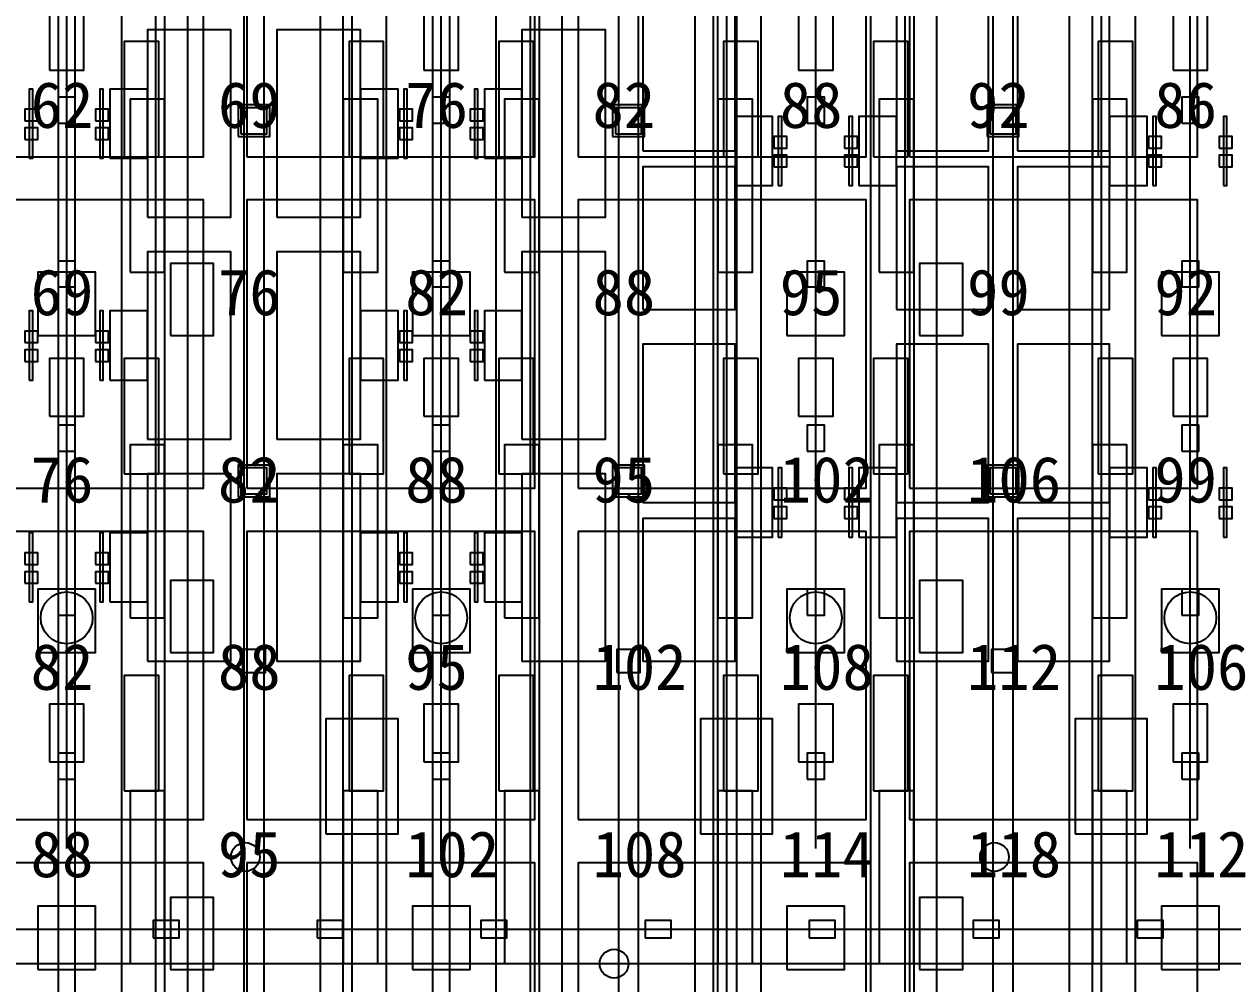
# Model space of a CAD drawing. Header units: metres. Extents: x -1640 to 1560, y -268 to 2338.
# Drawn here: x -243.22 to -201.28, y 1645.3 to 1678.6 of the extents above; entities that cross this region are included whole.
import ezdxf

# ---------------------------------------------------------------- set-up
doc = ezdxf.new("R2010")
doc.units = ezdxf.units.M
for name, color, linetype in [('1F_CHL', 4, 'Continuous'), ('1F_EHS_EXTINGUISHER_HYDRANT_CABINET_CONCEPT', 1, 'Continuous'), ('1F_PUMP', 2, 'Continuous'), ('1F_SCR', 3, 'Continuous'), ('1F_STRUCT_COLUMN', 8, 'Continuous'), ('2F_CSF_LATERAL_RACK_CONCEPT', 9, 'Continuous'), ('2F_RFG', 5, 'Continuous'), ('2F_STRUCT_COLUMN', 8, 'Continuous'), ('2F_VMB', 6, 'Continuous'), ('3F_CLEANROOM_OVERHEAD_PIPE_DUCT_CONCEPT', 9, 'Continuous'), ('3F_CVD', 3, 'Continuous'), ('3F_EHS_EGRESS_DIST_M', 2, 'Continuous'), ('3F_EHS_EXTINGUISHER_HYDRANT_CABINET_CONCEPT', 1, 'Continuous'), ('3F_EHS_GAS_DETECTOR', 6, 'Continuous'), ('3F_FOUP', 5, 'Continuous'), ('3F_OHT', 9, 'Continuous'), ('3F_OHTV', 1, 'Continuous'), ('3F_PHOTO', 1, 'Continuous'), ('3F_STK', 3, 'Continuous'), ('3F_STRUCT_COLUMN', 8, 'Continuous'), ('3F_TBAR', 6, 'Continuous'), ('4F_FFU', 1, 'Continuous'), ('4F_STRUCT_PLENUM_TRUSS_CONCEPT', 9, 'Continuous'), ('5F_CHL', 4, 'Continuous'), ('5F_EHS_EXTINGUISHER_HYDRANT_CABINET_CONCEPT', 1, 'Continuous'), ('5F_PUMP', 2, 'Continuous'), ('5F_SCR', 3, 'Continuous'), ('5F_STRUCT_COLUMN', 8, 'Continuous'), ('6F_CSF_LATERAL_RACK_CONCEPT', 9, 'Continuous'), ('6F_RFG', 5, 'Continuous'), ('6F_STRUCT_COLUMN', 8, 'Continuous'), ('6F_VMB', 6, 'Continuous'), ('7F_CLEANROOM_OVERHEAD_PIPE_DUCT_CONCEPT', 9, 'Continuous'), ('7F_CVD', 3, 'Continuous'), ('7F_EHS_EGRESS_DIST_M', 2, 'Continuous'), ('7F_EHS_EXTINGUISHER_HYDRANT_CABINET_CONCEPT', 1, 'Continuous'), ('7F_EHS_GAS_DETECTOR', 6, 'Continuous'), ('7F_FOUP', 5, 'Continuous'), ('7F_OHT', 9, 'Continuous'), ('7F_OHTV', 1, 'Continuous'), ('7F_PHOTO', 1, 'Continuous'), ('7F_STK', 3, 'Continuous'), ('7F_STRUCT_COLUMN', 8, 'Continuous'), ('7F_TBAR', 6, 'Continuous'), ('8F_FFU', 1, 'Continuous'), ('8F_STRUCT_PLENUM_TRUSS_CONCEPT', 9, 'Continuous'), ('EHS_TREATED_EXHAUST', 30, 'Continuous'), ('UTIL_GAS.BULK_CONCEPT', 2, 'Continuous'), ('UTIL_PCW.R_CONCEPT', 1, 'Continuous'), ('UTIL_PCW.S_CONCEPT', 6, 'Continuous')]:
    doc.layers.add(name, color=color, linetype=linetype)

msp = doc.modelspace()

# ---------------------------------------------------------------- linework, layer by layer
at = {"layer": '1F_CHL'}
for points in [[(-238.15, 1667.8), (-236.65, 1667.8), (-236.65, 1670.3), (-238.15, 1670.3)], [(-212.15, 1667.8), (-210.65, 1667.8), (-210.65, 1670.3), (-212.15, 1670.3)], [(-238.15, 1656.8), (-236.65, 1656.8), (-236.65, 1659.3), (-238.15, 1659.3)], [(-212.15, 1656.8), (-210.65, 1656.8), (-210.65, 1659.3), (-212.15, 1659.3)], [(-238.15, 1645.8), (-236.65, 1645.8), (-236.65, 1648.3), (-238.15, 1648.3)], [(-212.15, 1645.8), (-210.65, 1645.8), (-210.65, 1648.3), (-212.15, 1648.3)]]:
    msp.add_lwpolyline(points, close=True, dxfattribs=at)
at = {"layer": '1F_EHS_EXTINGUISHER_HYDRANT_CABINET_CONCEPT'}
msp.add_circle((-222.75, 1646), 0.5, dxfattribs=at)
at = {"layer": '1F_PUMP'}
for points in [[(-239.75, 1674), (-238.55, 1674), (-238.55, 1678), (-239.75, 1678)], [(-231.95, 1674), (-230.75, 1674), (-230.75, 1678), (-231.95, 1678)], [(-226.75, 1674), (-225.55, 1674), (-225.55, 1678), (-226.75, 1678)], [(-218.95, 1674), (-217.75, 1674), (-217.75, 1678), (-218.95, 1678)], [(-213.75, 1674), (-212.55, 1674), (-212.55, 1678), (-213.75, 1678)], [(-205.95, 1674), (-204.75, 1674), (-204.75, 1678), (-205.95, 1678)], [(-239.75, 1663), (-238.55, 1663), (-238.55, 1667), (-239.75, 1667)], [(-231.95, 1663), (-230.75, 1663), (-230.75, 1667), (-231.95, 1667)], [(-226.75, 1663), (-225.55, 1663), (-225.55, 1667), (-226.75, 1667)], [(-218.95, 1663), (-217.75, 1663), (-217.75, 1667), (-218.95, 1667)], [(-213.75, 1663), (-212.55, 1663), (-212.55, 1667), (-213.75, 1667)], [(-205.95, 1663), (-204.75, 1663), (-204.75, 1667), (-205.95, 1667)], [(-239.75, 1652), (-238.55, 1652), (-238.55, 1656), (-239.75, 1656)], [(-231.95, 1652), (-230.75, 1652), (-230.75, 1656), (-231.95, 1656)], [(-226.75, 1652), (-225.55, 1652), (-225.55, 1656), (-226.75, 1656)], [(-218.95, 1652), (-217.75, 1652), (-217.75, 1656), (-218.95, 1656)], [(-213.75, 1652), (-212.55, 1652), (-212.55, 1656), (-213.75, 1656)], [(-205.95, 1652), (-204.75, 1652), (-204.75, 1656), (-205.95, 1656)]]:
    msp.add_lwpolyline(points, close=True, dxfattribs=at)
at = {"layer": '1F_SCR'}
for points in [[(-242.75, 1667.8), (-240.75, 1667.8), (-240.75, 1670), (-242.75, 1670)], [(-229.75, 1667.8), (-227.75, 1667.8), (-227.75, 1670), (-229.75, 1670)], [(-216.75, 1667.8), (-214.75, 1667.8), (-214.75, 1670), (-216.75, 1670)], [(-203.75, 1667.8), (-201.75, 1667.8), (-201.75, 1670), (-203.75, 1670)], [(-242.75, 1656.8), (-240.75, 1656.8), (-240.75, 1659), (-242.75, 1659)], [(-229.75, 1656.8), (-227.75, 1656.8), (-227.75, 1659), (-229.75, 1659)], [(-216.75, 1656.8), (-214.75, 1656.8), (-214.75, 1659), (-216.75, 1659)], [(-203.75, 1656.8), (-201.75, 1656.8), (-201.75, 1659), (-203.75, 1659)], [(-242.75, 1645.8), (-240.75, 1645.8), (-240.75, 1648), (-242.75, 1648)], [(-229.75, 1645.8), (-227.75, 1645.8), (-227.75, 1648), (-229.75, 1648)], [(-216.75, 1645.8), (-214.75, 1645.8), (-214.75, 1648), (-216.75, 1648)], [(-203.75, 1645.8), (-201.75, 1645.8), (-201.75, 1648), (-203.75, 1648)]]:
    msp.add_lwpolyline(points, close=True, dxfattribs=at)
at = {"layer": '1F_STRUCT_COLUMN'}
for points in [[(-235.8, 1674.7), (-234.7, 1674.7), (-234.7, 1675.8), (-235.8, 1675.8)], [(-222.8, 1674.7), (-221.7, 1674.7), (-221.7, 1675.8), (-222.8, 1675.8)], [(-209.8, 1674.7), (-208.7, 1674.7), (-208.7, 1675.8), (-209.8, 1675.8)], [(-235.8, 1662.2), (-234.7, 1662.2), (-234.7, 1663.3), (-235.8, 1663.3)], [(-222.8, 1662.2), (-221.7, 1662.2), (-221.7, 1663.3), (-222.8, 1663.3)], [(-209.8, 1662.2), (-208.7, 1662.2), (-208.7, 1663.3), (-209.8, 1663.3)]]:
    msp.add_lwpolyline(points, close=True, dxfattribs=at)
at = {"layer": '2F_CSF_LATERAL_RACK_CONCEPT'}
for points in [[(-238.35, 1573), (-237.55, 1573), (-237.55, 1719), (-238.35, 1719)], [(-232.95, 1573), (-232.15, 1573), (-232.15, 1719), (-232.95, 1719)], [(-225.35, 1573), (-224.55, 1573), (-224.55, 1719), (-225.35, 1719)], [(-219.95, 1573), (-219.15, 1573), (-219.15, 1719), (-219.95, 1719)], [(-212.35, 1573), (-211.55, 1573), (-211.55, 1719), (-212.35, 1719)], [(-206.95, 1573), (-206.15, 1573), (-206.15, 1719), (-206.95, 1719)]]:
    msp.add_lwpolyline(points, close=True, dxfattribs=at)
at = {"layer": '2F_RFG'}
for points in [[(-239.55, 1670), (-238.35, 1670), (-238.35, 1676), (-239.55, 1676)], [(-232.15, 1670), (-230.95, 1670), (-230.95, 1676), (-232.15, 1676)], [(-226.55, 1670), (-225.35, 1670), (-225.35, 1676), (-226.55, 1676)], [(-219.15, 1670), (-217.95, 1670), (-217.95, 1676), (-219.15, 1676)], [(-213.55, 1670), (-212.35, 1670), (-212.35, 1676), (-213.55, 1676)], [(-206.15, 1670), (-204.95, 1670), (-204.95, 1676), (-206.15, 1676)], [(-239.55, 1658), (-238.35, 1658), (-238.35, 1664), (-239.55, 1664)], [(-232.15, 1658), (-230.95, 1658), (-230.95, 1664), (-232.15, 1664)], [(-226.55, 1658), (-225.35, 1658), (-225.35, 1664), (-226.55, 1664)], [(-219.15, 1658), (-217.95, 1658), (-217.95, 1664), (-219.15, 1664)], [(-213.55, 1658), (-212.35, 1658), (-212.35, 1664), (-213.55, 1664)], [(-206.15, 1658), (-204.95, 1658), (-204.95, 1664), (-206.15, 1664)], [(-239.55, 1646), (-238.35, 1646), (-238.35, 1652), (-239.55, 1652)], [(-232.15, 1646), (-230.95, 1646), (-230.95, 1652), (-232.15, 1652)], [(-226.55, 1646), (-225.35, 1646), (-225.35, 1652), (-226.55, 1652)], [(-219.15, 1646), (-217.95, 1646), (-217.95, 1652), (-219.15, 1652)], [(-213.55, 1646), (-212.35, 1646), (-212.35, 1652), (-213.55, 1652)], [(-206.15, 1646), (-204.95, 1646), (-204.95, 1652), (-206.15, 1652)]]:
    msp.add_lwpolyline(points, close=True, dxfattribs=at)
at = {"layer": '2F_STRUCT_COLUMN'}
for points in [[(-235.7, 1674.8), (-234.8, 1674.8), (-234.8, 1675.7), (-235.7, 1675.7)], [(-222.7, 1674.8), (-221.8, 1674.8), (-221.8, 1675.7), (-222.7, 1675.7)], [(-209.7, 1674.8), (-208.8, 1674.8), (-208.8, 1675.7), (-209.7, 1675.7)], [(-235.7, 1662.3), (-234.8, 1662.3), (-234.8, 1663.2), (-235.7, 1663.2)], [(-222.7, 1662.3), (-221.8, 1662.3), (-221.8, 1663.2), (-222.7, 1663.2)], [(-209.7, 1662.3), (-208.8, 1662.3), (-208.8, 1663.2), (-209.7, 1663.2)]]:
    msp.add_lwpolyline(points, close=True, dxfattribs=at)
at = {"layer": '2F_VMB'}
for points in [[(-242.35, 1677), (-241.15, 1677), (-241.15, 1679), (-242.35, 1679)], [(-229.35, 1677), (-228.15, 1677), (-228.15, 1679), (-229.35, 1679)], [(-216.35, 1677), (-215.15, 1677), (-215.15, 1679), (-216.35, 1679)], [(-203.35, 1677), (-202.15, 1677), (-202.15, 1679), (-203.35, 1679)], [(-242.35, 1665), (-241.15, 1665), (-241.15, 1667), (-242.35, 1667)], [(-229.35, 1665), (-228.15, 1665), (-228.15, 1667), (-229.35, 1667)], [(-216.35, 1665), (-215.15, 1665), (-215.15, 1667), (-216.35, 1667)], [(-203.35, 1665), (-202.15, 1665), (-202.15, 1667), (-203.35, 1667)], [(-242.35, 1653), (-241.15, 1653), (-241.15, 1655), (-242.35, 1655)], [(-229.35, 1653), (-228.15, 1653), (-228.15, 1655), (-229.35, 1655)], [(-216.35, 1653), (-215.15, 1653), (-215.15, 1655), (-216.35, 1655)], [(-203.35, 1653), (-202.15, 1653), (-202.15, 1655), (-203.35, 1655)]]:
    msp.add_lwpolyline(points, close=True, dxfattribs=at)
at = {"layer": '3F_CLEANROOM_OVERHEAD_PIPE_DUCT_CONCEPT'}
for points in [[(-239.85, 1572), (-238.65, 1572), (-238.65, 1720), (-239.85, 1720)], [(-231.85, 1572), (-230.65, 1572), (-230.65, 1720), (-231.85, 1720)], [(-226.85, 1572), (-225.65, 1572), (-225.65, 1720), (-226.85, 1720)], [(-218.85, 1572), (-217.65, 1572), (-217.65, 1720), (-218.85, 1720)], [(-213.85, 1572), (-212.65, 1572), (-212.65, 1720), (-213.85, 1720)], [(-205.85, 1572), (-204.65, 1572), (-204.65, 1720), (-205.85, 1720)]]:
    msp.add_lwpolyline(points, close=True, dxfattribs=at)
at = {"layer": '3F_CVD'}
for points in [[(-238.95, 1671.9), (-236.05, 1671.9), (-236.05, 1678.4), (-238.95, 1678.4)], [(-234.45, 1671.9), (-231.55, 1671.9), (-231.55, 1678.4), (-234.45, 1678.4)], [(-225.95, 1671.9), (-223.05, 1671.9), (-223.05, 1678.4), (-225.95, 1678.4)], [(-240.25, 1673.95), (-238.95, 1673.95), (-238.95, 1676.35), (-240.25, 1676.35)], [(-231.55, 1673.95), (-230.25, 1673.95), (-230.25, 1676.35), (-231.55, 1676.35)], [(-227.25, 1673.95), (-225.95, 1673.95), (-225.95, 1676.35), (-227.25, 1676.35)], [(-238.95, 1664.2), (-236.05, 1664.2), (-236.05, 1670.7), (-238.95, 1670.7)], [(-234.45, 1664.2), (-231.55, 1664.2), (-231.55, 1670.7), (-234.45, 1670.7)], [(-225.95, 1664.2), (-223.05, 1664.2), (-223.05, 1670.7), (-225.95, 1670.7)], [(-240.25, 1666.25), (-238.95, 1666.25), (-238.95, 1668.65), (-240.25, 1668.65)], [(-231.55, 1666.25), (-230.25, 1666.25), (-230.25, 1668.65), (-231.55, 1668.65)], [(-227.25, 1666.25), (-225.95, 1666.25), (-225.95, 1668.65), (-227.25, 1668.65)], [(-238.95, 1656.5), (-236.05, 1656.5), (-236.05, 1663), (-238.95, 1663)], [(-234.45, 1656.5), (-231.55, 1656.5), (-231.55, 1663), (-234.45, 1663)], [(-225.95, 1656.5), (-223.05, 1656.5), (-223.05, 1663), (-225.95, 1663)], [(-240.25, 1658.55), (-238.95, 1658.55), (-238.95, 1660.95), (-240.25, 1660.95)], [(-231.55, 1658.55), (-230.25, 1658.55), (-230.25, 1660.95), (-231.55, 1660.95)], [(-227.25, 1658.55), (-225.95, 1658.55), (-225.95, 1660.95), (-227.25, 1660.95)]]:
    msp.add_lwpolyline(points, close=True, dxfattribs=at)
at = {"layer": '3F_EHS_EXTINGUISHER_HYDRANT_CABINET_CONCEPT'}
for centre in [(-235.55, 1649.7), (-209.55, 1649.7)]:
    msp.add_circle(centre, 0.5, dxfattribs=at)
at = {"layer": '3F_EHS_GAS_DETECTOR'}
for centre in [(-241.75, 1658), (-228.75, 1658), (-215.75, 1658), (-202.75, 1658)]:
    msp.add_circle(centre, 0.9, dxfattribs=at)
at = {"layer": '3F_FOUP'}
for points in [[(-243.2, 1675.25), (-242.75, 1675.25), (-242.75, 1675.65), (-243.2, 1675.65)], [(-240.75, 1675.25), (-240.3, 1675.25), (-240.3, 1675.65), (-240.75, 1675.65)], [(-230.2, 1675.25), (-229.75, 1675.25), (-229.75, 1675.65), (-230.2, 1675.65)], [(-227.75, 1675.25), (-227.3, 1675.25), (-227.3, 1675.65), (-227.75, 1675.65)], [(-243.2, 1674.6), (-242.75, 1674.6), (-242.75, 1675), (-243.2, 1675)], [(-240.75, 1674.6), (-240.3, 1674.6), (-240.3, 1675), (-240.75, 1675)], [(-230.2, 1674.6), (-229.75, 1674.6), (-229.75, 1675), (-230.2, 1675)], [(-227.75, 1674.6), (-227.3, 1674.6), (-227.3, 1675), (-227.75, 1675)], [(-217.2, 1674.3), (-216.75, 1674.3), (-216.75, 1674.7), (-217.2, 1674.7)], [(-214.75, 1674.3), (-214.3, 1674.3), (-214.3, 1674.7), (-214.75, 1674.7)], [(-204.2, 1674.3), (-203.75, 1674.3), (-203.75, 1674.7), (-204.2, 1674.7)], [(-201.75, 1674.3), (-201.3, 1674.3), (-201.3, 1674.7), (-201.75, 1674.7)], [(-217.2, 1673.65), (-216.75, 1673.65), (-216.75, 1674.05), (-217.2, 1674.05)], [(-214.75, 1673.65), (-214.3, 1673.65), (-214.3, 1674.05), (-214.75, 1674.05)], [(-204.2, 1673.65), (-203.75, 1673.65), (-203.75, 1674.05), (-204.2, 1674.05)], [(-201.75, 1673.65), (-201.3, 1673.65), (-201.3, 1674.05), (-201.75, 1674.05)], [(-243.2, 1667.55), (-242.75, 1667.55), (-242.75, 1667.95), (-243.2, 1667.95)], [(-240.75, 1667.55), (-240.3, 1667.55), (-240.3, 1667.95), (-240.75, 1667.95)], [(-230.2, 1667.55), (-229.75, 1667.55), (-229.75, 1667.95), (-230.2, 1667.95)], [(-227.75, 1667.55), (-227.3, 1667.55), (-227.3, 1667.95), (-227.75, 1667.95)], [(-243.2, 1666.9), (-242.75, 1666.9), (-242.75, 1667.3), (-243.2, 1667.3)], [(-240.75, 1666.9), (-240.3, 1666.9), (-240.3, 1667.3), (-240.75, 1667.3)], [(-230.2, 1666.9), (-229.75, 1666.9), (-229.75, 1667.3), (-230.2, 1667.3)], [(-227.75, 1666.9), (-227.3, 1666.9), (-227.3, 1667.3), (-227.75, 1667.3)], [(-217.2, 1662.1), (-216.75, 1662.1), (-216.75, 1662.5), (-217.2, 1662.5)], [(-214.75, 1662.1), (-214.3, 1662.1), (-214.3, 1662.5), (-214.75, 1662.5)], [(-204.2, 1662.1), (-203.75, 1662.1), (-203.75, 1662.5), (-204.2, 1662.5)], [(-201.75, 1662.1), (-201.3, 1662.1), (-201.3, 1662.5), (-201.75, 1662.5)], [(-217.2, 1661.45), (-216.75, 1661.45), (-216.75, 1661.85), (-217.2, 1661.85)], [(-214.75, 1661.45), (-214.3, 1661.45), (-214.3, 1661.85), (-214.75, 1661.85)], [(-204.2, 1661.45), (-203.75, 1661.45), (-203.75, 1661.85), (-204.2, 1661.85)], [(-201.75, 1661.45), (-201.3, 1661.45), (-201.3, 1661.85), (-201.75, 1661.85)], [(-243.2, 1659.85), (-242.75, 1659.85), (-242.75, 1660.25), (-243.2, 1660.25)], [(-240.75, 1659.85), (-240.3, 1659.85), (-240.3, 1660.25), (-240.75, 1660.25)], [(-230.2, 1659.85), (-229.75, 1659.85), (-229.75, 1660.25), (-230.2, 1660.25)], [(-227.75, 1659.85), (-227.3, 1659.85), (-227.3, 1660.25), (-227.75, 1660.25)], [(-243.2, 1659.2), (-242.75, 1659.2), (-242.75, 1659.6), (-243.2, 1659.6)], [(-240.75, 1659.2), (-240.3, 1659.2), (-240.3, 1659.6), (-240.75, 1659.6)], [(-230.2, 1659.2), (-229.75, 1659.2), (-229.75, 1659.6), (-230.2, 1659.6)], [(-227.75, 1659.2), (-227.3, 1659.2), (-227.3, 1659.6), (-227.75, 1659.6)]]:
    msp.add_lwpolyline(points, close=True, dxfattribs=at)
at = {"layer": '3F_OHT'}
for p, q in [((-241.75, 1650), (-241.75, 1720)), ((-228.75, 1650), (-228.75, 1720)), ((-215.75, 1650), (-215.75, 1720)), ((-202.75, 1650), (-202.75, 1720)), ((-281, 1647.2), (-59.5, 1647.2))]:
    msp.add_line(p, q, dxfattribs=at)
at = {"layer": '3F_OHTV'}
for points in [[(-242.05, 1675.17), (-241.45, 1675.17), (-241.45, 1676.07), (-242.05, 1676.07)], [(-229.05, 1675.17), (-228.45, 1675.17), (-228.45, 1676.07), (-229.05, 1676.07)], [(-216.05, 1675.17), (-215.45, 1675.17), (-215.45, 1676.07), (-216.05, 1676.07)], [(-203.05, 1675.17), (-202.45, 1675.17), (-202.45, 1676.07), (-203.05, 1676.07)], [(-242.05, 1669.48), (-241.45, 1669.48), (-241.45, 1670.38), (-242.05, 1670.38)], [(-229.05, 1669.48), (-228.45, 1669.48), (-228.45, 1670.38), (-229.05, 1670.38)], [(-216.05, 1669.48), (-215.45, 1669.48), (-215.45, 1670.38), (-216.05, 1670.38)], [(-203.05, 1669.48), (-202.45, 1669.48), (-202.45, 1670.38), (-203.05, 1670.38)], [(-242.05, 1663.78), (-241.45, 1663.78), (-241.45, 1664.68), (-242.05, 1664.68)], [(-229.05, 1663.78), (-228.45, 1663.78), (-228.45, 1664.68), (-229.05, 1664.68)], [(-216.05, 1663.78), (-215.45, 1663.78), (-215.45, 1664.68), (-216.05, 1664.68)], [(-203.05, 1663.78), (-202.45, 1663.78), (-202.45, 1664.68), (-203.05, 1664.68)], [(-242.05, 1658.09), (-241.45, 1658.09), (-241.45, 1658.99), (-242.05, 1658.99)], [(-229.05, 1658.09), (-228.45, 1658.09), (-228.45, 1658.99), (-229.05, 1658.99)], [(-216.05, 1658.09), (-215.45, 1658.09), (-215.45, 1658.99), (-216.05, 1658.99)], [(-203.05, 1658.09), (-202.45, 1658.09), (-202.45, 1658.99), (-203.05, 1658.99)], [(-242.05, 1652.4), (-241.45, 1652.4), (-241.45, 1653.3), (-242.05, 1653.3)], [(-229.05, 1652.4), (-228.45, 1652.4), (-228.45, 1653.3), (-229.05, 1653.3)], [(-216.05, 1652.4), (-215.45, 1652.4), (-215.45, 1653.3), (-216.05, 1653.3)], [(-203.05, 1652.4), (-202.45, 1652.4), (-202.45, 1653.3), (-203.05, 1653.3)], [(-238.75, 1646.9), (-237.85, 1646.9), (-237.85, 1647.5), (-238.75, 1647.5)], [(-233.06, 1646.9), (-232.16, 1646.9), (-232.16, 1647.5), (-233.06, 1647.5)], [(-227.37, 1646.9), (-226.47, 1646.9), (-226.47, 1647.5), (-227.37, 1647.5)], [(-221.67, 1646.9), (-220.77, 1646.9), (-220.77, 1647.5), (-221.67, 1647.5)], [(-215.98, 1646.9), (-215.08, 1646.9), (-215.08, 1647.5), (-215.98, 1647.5)], [(-210.29, 1646.9), (-209.39, 1646.9), (-209.39, 1647.5), (-210.29, 1647.5)], [(-204.59, 1646.9), (-203.69, 1646.9), (-203.69, 1647.5), (-204.59, 1647.5)]]:
    msp.add_lwpolyline(points, close=True, dxfattribs=at)
at = {"layer": '3F_PHOTO'}
for points in [[(-221.75, 1674.2), (-218.55, 1674.2), (-218.55, 1679.7), (-221.75, 1679.7)], [(-212.95, 1674.2), (-209.75, 1674.2), (-209.75, 1679.7), (-212.95, 1679.7)], [(-208.75, 1674.2), (-205.55, 1674.2), (-205.55, 1679.7), (-208.75, 1679.7)], [(-218.55, 1673), (-217.25, 1673), (-217.25, 1675.4), (-218.55, 1675.4)], [(-214.25, 1673), (-212.95, 1673), (-212.95, 1675.4), (-214.25, 1675.4)], [(-205.55, 1673), (-204.25, 1673), (-204.25, 1675.4), (-205.55, 1675.4)], [(-221.75, 1668.7), (-218.55, 1668.7), (-218.55, 1673.65), (-221.75, 1673.65)], [(-212.95, 1668.7), (-209.75, 1668.7), (-209.75, 1673.65), (-212.95, 1673.65)], [(-208.75, 1668.7), (-205.55, 1668.7), (-205.55, 1673.65), (-208.75, 1673.65)], [(-221.75, 1662), (-218.55, 1662), (-218.55, 1667.5), (-221.75, 1667.5)], [(-212.95, 1662), (-209.75, 1662), (-209.75, 1667.5), (-212.95, 1667.5)], [(-208.75, 1662), (-205.55, 1662), (-205.55, 1667.5), (-208.75, 1667.5)], [(-218.55, 1660.8), (-217.25, 1660.8), (-217.25, 1663.2), (-218.55, 1663.2)], [(-214.25, 1660.8), (-212.95, 1660.8), (-212.95, 1663.2), (-214.25, 1663.2)], [(-205.55, 1660.8), (-204.25, 1660.8), (-204.25, 1663.2), (-205.55, 1663.2)], [(-221.75, 1656.5), (-218.55, 1656.5), (-218.55, 1661.45), (-221.75, 1661.45)], [(-212.95, 1656.5), (-209.75, 1656.5), (-209.75, 1661.45), (-212.95, 1661.45)], [(-208.75, 1656.5), (-205.55, 1656.5), (-205.55, 1661.45), (-208.75, 1661.45)]]:
    msp.add_lwpolyline(points, close=True, dxfattribs=at)
at = {"layer": '3F_STK'}
for points in [[(-232.75, 1650.5), (-230.25, 1650.5), (-230.25, 1654.5), (-232.75, 1654.5)], [(-219.75, 1650.5), (-217.25, 1650.5), (-217.25, 1654.5), (-219.75, 1654.5)], [(-206.75, 1650.5), (-204.25, 1650.5), (-204.25, 1654.5), (-206.75, 1654.5)]]:
    msp.add_lwpolyline(points, close=True, dxfattribs=at)
at = {"layer": '3F_STRUCT_COLUMN'}
for points in [[(-235.65, 1656.1), (-234.85, 1656.1), (-234.85, 1656.9), (-235.65, 1656.9)], [(-222.65, 1656.1), (-221.85, 1656.1), (-221.85, 1656.9), (-222.65, 1656.9)], [(-209.65, 1656.1), (-208.85, 1656.1), (-208.85, 1656.9), (-209.65, 1656.9)]]:
    msp.add_lwpolyline(points, close=True, dxfattribs=at)
at = {"layer": '3F_TBAR'}
for points in [[(-243.05, 1673.95), (-242.93, 1673.95), (-242.93, 1676.35), (-243.05, 1676.35)], [(-240.6, 1673.95), (-240.48, 1673.95), (-240.48, 1676.35), (-240.6, 1676.35)], [(-230.05, 1673.95), (-229.93, 1673.95), (-229.93, 1676.35), (-230.05, 1676.35)], [(-227.6, 1673.95), (-227.48, 1673.95), (-227.48, 1676.35), (-227.6, 1676.35)], [(-217.05, 1673), (-216.93, 1673), (-216.93, 1675.4), (-217.05, 1675.4)], [(-214.6, 1673), (-214.48, 1673), (-214.48, 1675.4), (-214.6, 1675.4)], [(-204.05, 1673), (-203.93, 1673), (-203.93, 1675.4), (-204.05, 1675.4)], [(-201.6, 1673), (-201.48, 1673), (-201.48, 1675.4), (-201.6, 1675.4)], [(-243.05, 1666.25), (-242.93, 1666.25), (-242.93, 1668.65), (-243.05, 1668.65)], [(-240.6, 1666.25), (-240.48, 1666.25), (-240.48, 1668.65), (-240.6, 1668.65)], [(-230.05, 1666.25), (-229.93, 1666.25), (-229.93, 1668.65), (-230.05, 1668.65)], [(-227.6, 1666.25), (-227.48, 1666.25), (-227.48, 1668.65), (-227.6, 1668.65)], [(-217.05, 1660.8), (-216.93, 1660.8), (-216.93, 1663.2), (-217.05, 1663.2)], [(-214.6, 1660.8), (-214.48, 1660.8), (-214.48, 1663.2), (-214.6, 1663.2)], [(-204.05, 1660.8), (-203.93, 1660.8), (-203.93, 1663.2), (-204.05, 1663.2)], [(-201.6, 1660.8), (-201.48, 1660.8), (-201.48, 1663.2), (-201.6, 1663.2)], [(-243.05, 1658.55), (-242.93, 1658.55), (-242.93, 1660.95), (-243.05, 1660.95)], [(-240.6, 1658.55), (-240.48, 1658.55), (-240.48, 1660.95), (-240.6, 1660.95)], [(-230.05, 1658.55), (-229.93, 1658.55), (-229.93, 1660.95), (-230.05, 1660.95)], [(-227.6, 1658.55), (-227.48, 1658.55), (-227.48, 1660.95), (-227.6, 1660.95)]]:
    msp.add_lwpolyline(points, close=True, dxfattribs=at)
at = {"layer": '4F_FFU'}
for points in [[(-247, 1674), (-237, 1674), (-237, 1684), (-247, 1684)], [(-235.5, 1674), (-225.5, 1674), (-225.5, 1684), (-235.5, 1684)], [(-224, 1674), (-214, 1674), (-214, 1684), (-224, 1684)], [(-212.5, 1674), (-202.5, 1674), (-202.5, 1684), (-212.5, 1684)], [(-247, 1662.5), (-237, 1662.5), (-237, 1672.5), (-247, 1672.5)], [(-235.5, 1662.5), (-225.5, 1662.5), (-225.5, 1672.5), (-235.5, 1672.5)], [(-224, 1662.5), (-214, 1662.5), (-214, 1672.5), (-224, 1672.5)], [(-212.5, 1662.5), (-202.5, 1662.5), (-202.5, 1672.5), (-212.5, 1672.5)], [(-247, 1651), (-237, 1651), (-237, 1661), (-247, 1661)], [(-235.5, 1651), (-225.5, 1651), (-225.5, 1661), (-235.5, 1661)], [(-224, 1651), (-214, 1651), (-214, 1661), (-224, 1661)], [(-212.5, 1651), (-202.5, 1651), (-202.5, 1661), (-212.5, 1661)], [(-247, 1639.5), (-237, 1639.5), (-237, 1649.5), (-247, 1649.5)], [(-235.5, 1639.5), (-225.5, 1639.5), (-225.5, 1649.5), (-235.5, 1649.5)], [(-224, 1639.5), (-214, 1639.5), (-214, 1649.5), (-224, 1649.5)], [(-212.5, 1639.5), (-202.5, 1639.5), (-202.5, 1649.5), (-212.5, 1649.5)]]:
    msp.add_lwpolyline(points, close=True, dxfattribs=at)
at = {"layer": '4F_STRUCT_PLENUM_TRUSS_CONCEPT'}
for points in [[(-235.6, 1569), (-234.9, 1569), (-234.9, 1723), (-235.6, 1723)], [(-222.6, 1569), (-221.9, 1569), (-221.9, 1723), (-222.6, 1723)], [(-209.6, 1569), (-208.9, 1569), (-208.9, 1723), (-209.6, 1723)]]:
    msp.add_lwpolyline(points, close=True, dxfattribs=at)
at = {"layer": '5F_CHL'}
for points in [[(-238.15, 1667.8), (-236.65, 1667.8), (-236.65, 1670.3), (-238.15, 1670.3)], [(-212.15, 1667.8), (-210.65, 1667.8), (-210.65, 1670.3), (-212.15, 1670.3)], [(-238.15, 1656.8), (-236.65, 1656.8), (-236.65, 1659.3), (-238.15, 1659.3)], [(-212.15, 1656.8), (-210.65, 1656.8), (-210.65, 1659.3), (-212.15, 1659.3)], [(-238.15, 1645.8), (-236.65, 1645.8), (-236.65, 1648.3), (-238.15, 1648.3)], [(-212.15, 1645.8), (-210.65, 1645.8), (-210.65, 1648.3), (-212.15, 1648.3)]]:
    msp.add_lwpolyline(points, close=True, dxfattribs=at)
at = {"layer": '5F_EHS_EXTINGUISHER_HYDRANT_CABINET_CONCEPT'}
msp.add_circle((-222.75, 1646), 0.5, dxfattribs=at)
at = {"layer": '5F_PUMP'}
for points in [[(-239.75, 1674), (-238.55, 1674), (-238.55, 1678), (-239.75, 1678)], [(-231.95, 1674), (-230.75, 1674), (-230.75, 1678), (-231.95, 1678)], [(-226.75, 1674), (-225.55, 1674), (-225.55, 1678), (-226.75, 1678)], [(-218.95, 1674), (-217.75, 1674), (-217.75, 1678), (-218.95, 1678)], [(-213.75, 1674), (-212.55, 1674), (-212.55, 1678), (-213.75, 1678)], [(-205.95, 1674), (-204.75, 1674), (-204.75, 1678), (-205.95, 1678)], [(-239.75, 1663), (-238.55, 1663), (-238.55, 1667), (-239.75, 1667)], [(-231.95, 1663), (-230.75, 1663), (-230.75, 1667), (-231.95, 1667)], [(-226.75, 1663), (-225.55, 1663), (-225.55, 1667), (-226.75, 1667)], [(-218.95, 1663), (-217.75, 1663), (-217.75, 1667), (-218.95, 1667)], [(-213.75, 1663), (-212.55, 1663), (-212.55, 1667), (-213.75, 1667)], [(-205.95, 1663), (-204.75, 1663), (-204.75, 1667), (-205.95, 1667)], [(-239.75, 1652), (-238.55, 1652), (-238.55, 1656), (-239.75, 1656)], [(-231.95, 1652), (-230.75, 1652), (-230.75, 1656), (-231.95, 1656)], [(-226.75, 1652), (-225.55, 1652), (-225.55, 1656), (-226.75, 1656)], [(-218.95, 1652), (-217.75, 1652), (-217.75, 1656), (-218.95, 1656)], [(-213.75, 1652), (-212.55, 1652), (-212.55, 1656), (-213.75, 1656)], [(-205.95, 1652), (-204.75, 1652), (-204.75, 1656), (-205.95, 1656)]]:
    msp.add_lwpolyline(points, close=True, dxfattribs=at)
at = {"layer": '5F_SCR'}
for points in [[(-242.75, 1667.8), (-240.75, 1667.8), (-240.75, 1670), (-242.75, 1670)], [(-229.75, 1667.8), (-227.75, 1667.8), (-227.75, 1670), (-229.75, 1670)], [(-216.75, 1667.8), (-214.75, 1667.8), (-214.75, 1670), (-216.75, 1670)], [(-203.75, 1667.8), (-201.75, 1667.8), (-201.75, 1670), (-203.75, 1670)], [(-242.75, 1656.8), (-240.75, 1656.8), (-240.75, 1659), (-242.75, 1659)], [(-229.75, 1656.8), (-227.75, 1656.8), (-227.75, 1659), (-229.75, 1659)], [(-216.75, 1656.8), (-214.75, 1656.8), (-214.75, 1659), (-216.75, 1659)], [(-203.75, 1656.8), (-201.75, 1656.8), (-201.75, 1659), (-203.75, 1659)], [(-242.75, 1645.8), (-240.75, 1645.8), (-240.75, 1648), (-242.75, 1648)], [(-229.75, 1645.8), (-227.75, 1645.8), (-227.75, 1648), (-229.75, 1648)], [(-216.75, 1645.8), (-214.75, 1645.8), (-214.75, 1648), (-216.75, 1648)], [(-203.75, 1645.8), (-201.75, 1645.8), (-201.75, 1648), (-203.75, 1648)]]:
    msp.add_lwpolyline(points, close=True, dxfattribs=at)
at = {"layer": '5F_STRUCT_COLUMN'}
for points in [[(-235.8, 1674.7), (-234.7, 1674.7), (-234.7, 1675.8), (-235.8, 1675.8)], [(-222.8, 1674.7), (-221.7, 1674.7), (-221.7, 1675.8), (-222.8, 1675.8)], [(-209.8, 1674.7), (-208.7, 1674.7), (-208.7, 1675.8), (-209.8, 1675.8)], [(-235.8, 1662.2), (-234.7, 1662.2), (-234.7, 1663.3), (-235.8, 1663.3)], [(-222.8, 1662.2), (-221.7, 1662.2), (-221.7, 1663.3), (-222.8, 1663.3)], [(-209.8, 1662.2), (-208.7, 1662.2), (-208.7, 1663.3), (-209.8, 1663.3)]]:
    msp.add_lwpolyline(points, close=True, dxfattribs=at)
at = {"layer": '6F_CSF_LATERAL_RACK_CONCEPT'}
for points in [[(-238.35, 1573), (-237.55, 1573), (-237.55, 1719), (-238.35, 1719)], [(-232.95, 1573), (-232.15, 1573), (-232.15, 1719), (-232.95, 1719)], [(-225.35, 1573), (-224.55, 1573), (-224.55, 1719), (-225.35, 1719)], [(-219.95, 1573), (-219.15, 1573), (-219.15, 1719), (-219.95, 1719)], [(-212.35, 1573), (-211.55, 1573), (-211.55, 1719), (-212.35, 1719)], [(-206.95, 1573), (-206.15, 1573), (-206.15, 1719), (-206.95, 1719)]]:
    msp.add_lwpolyline(points, close=True, dxfattribs=at)
at = {"layer": '6F_RFG'}
for points in [[(-239.55, 1670), (-238.35, 1670), (-238.35, 1676), (-239.55, 1676)], [(-232.15, 1670), (-230.95, 1670), (-230.95, 1676), (-232.15, 1676)], [(-226.55, 1670), (-225.35, 1670), (-225.35, 1676), (-226.55, 1676)], [(-219.15, 1670), (-217.95, 1670), (-217.95, 1676), (-219.15, 1676)], [(-213.55, 1670), (-212.35, 1670), (-212.35, 1676), (-213.55, 1676)], [(-206.15, 1670), (-204.95, 1670), (-204.95, 1676), (-206.15, 1676)], [(-239.55, 1658), (-238.35, 1658), (-238.35, 1664), (-239.55, 1664)], [(-232.15, 1658), (-230.95, 1658), (-230.95, 1664), (-232.15, 1664)], [(-226.55, 1658), (-225.35, 1658), (-225.35, 1664), (-226.55, 1664)], [(-219.15, 1658), (-217.95, 1658), (-217.95, 1664), (-219.15, 1664)], [(-213.55, 1658), (-212.35, 1658), (-212.35, 1664), (-213.55, 1664)], [(-206.15, 1658), (-204.95, 1658), (-204.95, 1664), (-206.15, 1664)], [(-239.55, 1646), (-238.35, 1646), (-238.35, 1652), (-239.55, 1652)], [(-232.15, 1646), (-230.95, 1646), (-230.95, 1652), (-232.15, 1652)], [(-226.55, 1646), (-225.35, 1646), (-225.35, 1652), (-226.55, 1652)], [(-219.15, 1646), (-217.95, 1646), (-217.95, 1652), (-219.15, 1652)], [(-213.55, 1646), (-212.35, 1646), (-212.35, 1652), (-213.55, 1652)], [(-206.15, 1646), (-204.95, 1646), (-204.95, 1652), (-206.15, 1652)]]:
    msp.add_lwpolyline(points, close=True, dxfattribs=at)
at = {"layer": '6F_STRUCT_COLUMN'}
for points in [[(-235.7, 1674.8), (-234.8, 1674.8), (-234.8, 1675.7), (-235.7, 1675.7)], [(-222.7, 1674.8), (-221.8, 1674.8), (-221.8, 1675.7), (-222.7, 1675.7)], [(-209.7, 1674.8), (-208.8, 1674.8), (-208.8, 1675.7), (-209.7, 1675.7)], [(-235.7, 1662.3), (-234.8, 1662.3), (-234.8, 1663.2), (-235.7, 1663.2)], [(-222.7, 1662.3), (-221.8, 1662.3), (-221.8, 1663.2), (-222.7, 1663.2)], [(-209.7, 1662.3), (-208.8, 1662.3), (-208.8, 1663.2), (-209.7, 1663.2)]]:
    msp.add_lwpolyline(points, close=True, dxfattribs=at)
at = {"layer": '6F_VMB'}
for points in [[(-242.35, 1677), (-241.15, 1677), (-241.15, 1679), (-242.35, 1679)], [(-229.35, 1677), (-228.15, 1677), (-228.15, 1679), (-229.35, 1679)], [(-216.35, 1677), (-215.15, 1677), (-215.15, 1679), (-216.35, 1679)], [(-203.35, 1677), (-202.15, 1677), (-202.15, 1679), (-203.35, 1679)], [(-242.35, 1665), (-241.15, 1665), (-241.15, 1667), (-242.35, 1667)], [(-229.35, 1665), (-228.15, 1665), (-228.15, 1667), (-229.35, 1667)], [(-216.35, 1665), (-215.15, 1665), (-215.15, 1667), (-216.35, 1667)], [(-203.35, 1665), (-202.15, 1665), (-202.15, 1667), (-203.35, 1667)], [(-242.35, 1653), (-241.15, 1653), (-241.15, 1655), (-242.35, 1655)], [(-229.35, 1653), (-228.15, 1653), (-228.15, 1655), (-229.35, 1655)], [(-216.35, 1653), (-215.15, 1653), (-215.15, 1655), (-216.35, 1655)], [(-203.35, 1653), (-202.15, 1653), (-202.15, 1655), (-203.35, 1655)]]:
    msp.add_lwpolyline(points, close=True, dxfattribs=at)
at = {"layer": '7F_CLEANROOM_OVERHEAD_PIPE_DUCT_CONCEPT'}
for points in [[(-239.85, 1572), (-238.65, 1572), (-238.65, 1720), (-239.85, 1720)], [(-231.85, 1572), (-230.65, 1572), (-230.65, 1720), (-231.85, 1720)], [(-226.85, 1572), (-225.65, 1572), (-225.65, 1720), (-226.85, 1720)], [(-218.85, 1572), (-217.65, 1572), (-217.65, 1720), (-218.85, 1720)], [(-213.85, 1572), (-212.65, 1572), (-212.65, 1720), (-213.85, 1720)], [(-205.85, 1572), (-204.65, 1572), (-204.65, 1720), (-205.85, 1720)]]:
    msp.add_lwpolyline(points, close=True, dxfattribs=at)
at = {"layer": '7F_CVD'}
for points in [[(-238.95, 1671.9), (-236.05, 1671.9), (-236.05, 1678.4), (-238.95, 1678.4)], [(-234.45, 1671.9), (-231.55, 1671.9), (-231.55, 1678.4), (-234.45, 1678.4)], [(-225.95, 1671.9), (-223.05, 1671.9), (-223.05, 1678.4), (-225.95, 1678.4)], [(-240.25, 1673.95), (-238.95, 1673.95), (-238.95, 1676.35), (-240.25, 1676.35)], [(-231.55, 1673.95), (-230.25, 1673.95), (-230.25, 1676.35), (-231.55, 1676.35)], [(-227.25, 1673.95), (-225.95, 1673.95), (-225.95, 1676.35), (-227.25, 1676.35)], [(-238.95, 1664.2), (-236.05, 1664.2), (-236.05, 1670.7), (-238.95, 1670.7)], [(-234.45, 1664.2), (-231.55, 1664.2), (-231.55, 1670.7), (-234.45, 1670.7)], [(-225.95, 1664.2), (-223.05, 1664.2), (-223.05, 1670.7), (-225.95, 1670.7)], [(-240.25, 1666.25), (-238.95, 1666.25), (-238.95, 1668.65), (-240.25, 1668.65)], [(-231.55, 1666.25), (-230.25, 1666.25), (-230.25, 1668.65), (-231.55, 1668.65)], [(-227.25, 1666.25), (-225.95, 1666.25), (-225.95, 1668.65), (-227.25, 1668.65)], [(-238.95, 1656.5), (-236.05, 1656.5), (-236.05, 1663), (-238.95, 1663)], [(-234.45, 1656.5), (-231.55, 1656.5), (-231.55, 1663), (-234.45, 1663)], [(-225.95, 1656.5), (-223.05, 1656.5), (-223.05, 1663), (-225.95, 1663)], [(-240.25, 1658.55), (-238.95, 1658.55), (-238.95, 1660.95), (-240.25, 1660.95)], [(-231.55, 1658.55), (-230.25, 1658.55), (-230.25, 1660.95), (-231.55, 1660.95)], [(-227.25, 1658.55), (-225.95, 1658.55), (-225.95, 1660.95), (-227.25, 1660.95)]]:
    msp.add_lwpolyline(points, close=True, dxfattribs=at)
at = {"layer": '7F_EHS_EXTINGUISHER_HYDRANT_CABINET_CONCEPT'}
for centre in [(-235.55, 1649.7), (-209.55, 1649.7)]:
    msp.add_circle(centre, 0.5, dxfattribs=at)
at = {"layer": '7F_EHS_GAS_DETECTOR'}
for centre in [(-241.75, 1658), (-228.75, 1658), (-215.75, 1658), (-202.75, 1658)]:
    msp.add_circle(centre, 0.9, dxfattribs=at)
at = {"layer": '7F_FOUP'}
for points in [[(-243.2, 1675.25), (-242.75, 1675.25), (-242.75, 1675.65), (-243.2, 1675.65)], [(-240.75, 1675.25), (-240.3, 1675.25), (-240.3, 1675.65), (-240.75, 1675.65)], [(-230.2, 1675.25), (-229.75, 1675.25), (-229.75, 1675.65), (-230.2, 1675.65)], [(-227.75, 1675.25), (-227.3, 1675.25), (-227.3, 1675.65), (-227.75, 1675.65)], [(-243.2, 1674.6), (-242.75, 1674.6), (-242.75, 1675), (-243.2, 1675)], [(-240.75, 1674.6), (-240.3, 1674.6), (-240.3, 1675), (-240.75, 1675)], [(-230.2, 1674.6), (-229.75, 1674.6), (-229.75, 1675), (-230.2, 1675)], [(-227.75, 1674.6), (-227.3, 1674.6), (-227.3, 1675), (-227.75, 1675)], [(-217.2, 1674.3), (-216.75, 1674.3), (-216.75, 1674.7), (-217.2, 1674.7)], [(-214.75, 1674.3), (-214.3, 1674.3), (-214.3, 1674.7), (-214.75, 1674.7)], [(-204.2, 1674.3), (-203.75, 1674.3), (-203.75, 1674.7), (-204.2, 1674.7)], [(-201.75, 1674.3), (-201.3, 1674.3), (-201.3, 1674.7), (-201.75, 1674.7)], [(-217.2, 1673.65), (-216.75, 1673.65), (-216.75, 1674.05), (-217.2, 1674.05)], [(-214.75, 1673.65), (-214.3, 1673.65), (-214.3, 1674.05), (-214.75, 1674.05)], [(-204.2, 1673.65), (-203.75, 1673.65), (-203.75, 1674.05), (-204.2, 1674.05)], [(-201.75, 1673.65), (-201.3, 1673.65), (-201.3, 1674.05), (-201.75, 1674.05)], [(-243.2, 1667.55), (-242.75, 1667.55), (-242.75, 1667.95), (-243.2, 1667.95)], [(-240.75, 1667.55), (-240.3, 1667.55), (-240.3, 1667.95), (-240.75, 1667.95)], [(-230.2, 1667.55), (-229.75, 1667.55), (-229.75, 1667.95), (-230.2, 1667.95)], [(-227.75, 1667.55), (-227.3, 1667.55), (-227.3, 1667.95), (-227.75, 1667.95)], [(-243.2, 1666.9), (-242.75, 1666.9), (-242.75, 1667.3), (-243.2, 1667.3)], [(-240.75, 1666.9), (-240.3, 1666.9), (-240.3, 1667.3), (-240.75, 1667.3)], [(-230.2, 1666.9), (-229.75, 1666.9), (-229.75, 1667.3), (-230.2, 1667.3)], [(-227.75, 1666.9), (-227.3, 1666.9), (-227.3, 1667.3), (-227.75, 1667.3)], [(-217.2, 1662.1), (-216.75, 1662.1), (-216.75, 1662.5), (-217.2, 1662.5)], [(-214.75, 1662.1), (-214.3, 1662.1), (-214.3, 1662.5), (-214.75, 1662.5)], [(-204.2, 1662.1), (-203.75, 1662.1), (-203.75, 1662.5), (-204.2, 1662.5)], [(-201.75, 1662.1), (-201.3, 1662.1), (-201.3, 1662.5), (-201.75, 1662.5)], [(-217.2, 1661.45), (-216.75, 1661.45), (-216.75, 1661.85), (-217.2, 1661.85)], [(-214.75, 1661.45), (-214.3, 1661.45), (-214.3, 1661.85), (-214.75, 1661.85)], [(-204.2, 1661.45), (-203.75, 1661.45), (-203.75, 1661.85), (-204.2, 1661.85)], [(-201.75, 1661.45), (-201.3, 1661.45), (-201.3, 1661.85), (-201.75, 1661.85)], [(-243.2, 1659.85), (-242.75, 1659.85), (-242.75, 1660.25), (-243.2, 1660.25)], [(-240.75, 1659.85), (-240.3, 1659.85), (-240.3, 1660.25), (-240.75, 1660.25)], [(-230.2, 1659.85), (-229.75, 1659.85), (-229.75, 1660.25), (-230.2, 1660.25)], [(-227.75, 1659.85), (-227.3, 1659.85), (-227.3, 1660.25), (-227.75, 1660.25)], [(-243.2, 1659.2), (-242.75, 1659.2), (-242.75, 1659.6), (-243.2, 1659.6)], [(-240.75, 1659.2), (-240.3, 1659.2), (-240.3, 1659.6), (-240.75, 1659.6)], [(-230.2, 1659.2), (-229.75, 1659.2), (-229.75, 1659.6), (-230.2, 1659.6)], [(-227.75, 1659.2), (-227.3, 1659.2), (-227.3, 1659.6), (-227.75, 1659.6)]]:
    msp.add_lwpolyline(points, close=True, dxfattribs=at)
at = {"layer": '7F_OHT'}
for p, q in [((-241.75, 1650), (-241.75, 1720)), ((-228.75, 1650), (-228.75, 1720)), ((-215.75, 1650), (-215.75, 1720)), ((-202.75, 1650), (-202.75, 1720)), ((-281, 1647.2), (-59.5, 1647.2))]:
    msp.add_line(p, q, dxfattribs=at)
at = {"layer": '7F_OHTV'}
for points in [[(-242.05, 1675.17), (-241.45, 1675.17), (-241.45, 1676.07), (-242.05, 1676.07)], [(-229.05, 1675.17), (-228.45, 1675.17), (-228.45, 1676.07), (-229.05, 1676.07)], [(-216.05, 1675.17), (-215.45, 1675.17), (-215.45, 1676.07), (-216.05, 1676.07)], [(-203.05, 1675.17), (-202.45, 1675.17), (-202.45, 1676.07), (-203.05, 1676.07)], [(-242.05, 1669.48), (-241.45, 1669.48), (-241.45, 1670.38), (-242.05, 1670.38)], [(-229.05, 1669.48), (-228.45, 1669.48), (-228.45, 1670.38), (-229.05, 1670.38)], [(-216.05, 1669.48), (-215.45, 1669.48), (-215.45, 1670.38), (-216.05, 1670.38)], [(-203.05, 1669.48), (-202.45, 1669.48), (-202.45, 1670.38), (-203.05, 1670.38)], [(-242.05, 1663.78), (-241.45, 1663.78), (-241.45, 1664.68), (-242.05, 1664.68)], [(-229.05, 1663.78), (-228.45, 1663.78), (-228.45, 1664.68), (-229.05, 1664.68)], [(-216.05, 1663.78), (-215.45, 1663.78), (-215.45, 1664.68), (-216.05, 1664.68)], [(-203.05, 1663.78), (-202.45, 1663.78), (-202.45, 1664.68), (-203.05, 1664.68)], [(-242.05, 1658.09), (-241.45, 1658.09), (-241.45, 1658.99), (-242.05, 1658.99)], [(-229.05, 1658.09), (-228.45, 1658.09), (-228.45, 1658.99), (-229.05, 1658.99)], [(-216.05, 1658.09), (-215.45, 1658.09), (-215.45, 1658.99), (-216.05, 1658.99)], [(-203.05, 1658.09), (-202.45, 1658.09), (-202.45, 1658.99), (-203.05, 1658.99)], [(-242.05, 1652.4), (-241.45, 1652.4), (-241.45, 1653.3), (-242.05, 1653.3)], [(-229.05, 1652.4), (-228.45, 1652.4), (-228.45, 1653.3), (-229.05, 1653.3)], [(-216.05, 1652.4), (-215.45, 1652.4), (-215.45, 1653.3), (-216.05, 1653.3)], [(-203.05, 1652.4), (-202.45, 1652.4), (-202.45, 1653.3), (-203.05, 1653.3)], [(-238.75, 1646.9), (-237.85, 1646.9), (-237.85, 1647.5), (-238.75, 1647.5)], [(-233.06, 1646.9), (-232.16, 1646.9), (-232.16, 1647.5), (-233.06, 1647.5)], [(-227.37, 1646.9), (-226.47, 1646.9), (-226.47, 1647.5), (-227.37, 1647.5)], [(-221.67, 1646.9), (-220.77, 1646.9), (-220.77, 1647.5), (-221.67, 1647.5)], [(-215.98, 1646.9), (-215.08, 1646.9), (-215.08, 1647.5), (-215.98, 1647.5)], [(-210.29, 1646.9), (-209.39, 1646.9), (-209.39, 1647.5), (-210.29, 1647.5)], [(-204.59, 1646.9), (-203.69, 1646.9), (-203.69, 1647.5), (-204.59, 1647.5)]]:
    msp.add_lwpolyline(points, close=True, dxfattribs=at)
at = {"layer": '7F_PHOTO'}
for points in [[(-221.75, 1674.2), (-218.55, 1674.2), (-218.55, 1679.7), (-221.75, 1679.7)], [(-212.95, 1674.2), (-209.75, 1674.2), (-209.75, 1679.7), (-212.95, 1679.7)], [(-208.75, 1674.2), (-205.55, 1674.2), (-205.55, 1679.7), (-208.75, 1679.7)], [(-218.55, 1673), (-217.25, 1673), (-217.25, 1675.4), (-218.55, 1675.4)], [(-214.25, 1673), (-212.95, 1673), (-212.95, 1675.4), (-214.25, 1675.4)], [(-205.55, 1673), (-204.25, 1673), (-204.25, 1675.4), (-205.55, 1675.4)], [(-221.75, 1668.7), (-218.55, 1668.7), (-218.55, 1673.65), (-221.75, 1673.65)], [(-212.95, 1668.7), (-209.75, 1668.7), (-209.75, 1673.65), (-212.95, 1673.65)], [(-208.75, 1668.7), (-205.55, 1668.7), (-205.55, 1673.65), (-208.75, 1673.65)], [(-221.75, 1662), (-218.55, 1662), (-218.55, 1667.5), (-221.75, 1667.5)], [(-212.95, 1662), (-209.75, 1662), (-209.75, 1667.5), (-212.95, 1667.5)], [(-208.75, 1662), (-205.55, 1662), (-205.55, 1667.5), (-208.75, 1667.5)], [(-218.55, 1660.8), (-217.25, 1660.8), (-217.25, 1663.2), (-218.55, 1663.2)], [(-214.25, 1660.8), (-212.95, 1660.8), (-212.95, 1663.2), (-214.25, 1663.2)], [(-205.55, 1660.8), (-204.25, 1660.8), (-204.25, 1663.2), (-205.55, 1663.2)], [(-221.75, 1656.5), (-218.55, 1656.5), (-218.55, 1661.45), (-221.75, 1661.45)], [(-212.95, 1656.5), (-209.75, 1656.5), (-209.75, 1661.45), (-212.95, 1661.45)], [(-208.75, 1656.5), (-205.55, 1656.5), (-205.55, 1661.45), (-208.75, 1661.45)]]:
    msp.add_lwpolyline(points, close=True, dxfattribs=at)
at = {"layer": '7F_STK'}
for points in [[(-232.75, 1650.5), (-230.25, 1650.5), (-230.25, 1654.5), (-232.75, 1654.5)], [(-219.75, 1650.5), (-217.25, 1650.5), (-217.25, 1654.5), (-219.75, 1654.5)], [(-206.75, 1650.5), (-204.25, 1650.5), (-204.25, 1654.5), (-206.75, 1654.5)]]:
    msp.add_lwpolyline(points, close=True, dxfattribs=at)
at = {"layer": '7F_STRUCT_COLUMN'}
for points in [[(-235.65, 1656.1), (-234.85, 1656.1), (-234.85, 1656.9), (-235.65, 1656.9)], [(-222.65, 1656.1), (-221.85, 1656.1), (-221.85, 1656.9), (-222.65, 1656.9)], [(-209.65, 1656.1), (-208.85, 1656.1), (-208.85, 1656.9), (-209.65, 1656.9)]]:
    msp.add_lwpolyline(points, close=True, dxfattribs=at)
at = {"layer": '7F_TBAR'}
for points in [[(-243.05, 1673.95), (-242.93, 1673.95), (-242.93, 1676.35), (-243.05, 1676.35)], [(-240.6, 1673.95), (-240.48, 1673.95), (-240.48, 1676.35), (-240.6, 1676.35)], [(-230.05, 1673.95), (-229.93, 1673.95), (-229.93, 1676.35), (-230.05, 1676.35)], [(-227.6, 1673.95), (-227.48, 1673.95), (-227.48, 1676.35), (-227.6, 1676.35)], [(-217.05, 1673), (-216.93, 1673), (-216.93, 1675.4), (-217.05, 1675.4)], [(-214.6, 1673), (-214.48, 1673), (-214.48, 1675.4), (-214.6, 1675.4)], [(-204.05, 1673), (-203.93, 1673), (-203.93, 1675.4), (-204.05, 1675.4)], [(-201.6, 1673), (-201.48, 1673), (-201.48, 1675.4), (-201.6, 1675.4)], [(-243.05, 1666.25), (-242.93, 1666.25), (-242.93, 1668.65), (-243.05, 1668.65)], [(-240.6, 1666.25), (-240.48, 1666.25), (-240.48, 1668.65), (-240.6, 1668.65)], [(-230.05, 1666.25), (-229.93, 1666.25), (-229.93, 1668.65), (-230.05, 1668.65)], [(-227.6, 1666.25), (-227.48, 1666.25), (-227.48, 1668.65), (-227.6, 1668.65)], [(-217.05, 1660.8), (-216.93, 1660.8), (-216.93, 1663.2), (-217.05, 1663.2)], [(-214.6, 1660.8), (-214.48, 1660.8), (-214.48, 1663.2), (-214.6, 1663.2)], [(-204.05, 1660.8), (-203.93, 1660.8), (-203.93, 1663.2), (-204.05, 1663.2)], [(-201.6, 1660.8), (-201.48, 1660.8), (-201.48, 1663.2), (-201.6, 1663.2)], [(-243.05, 1658.55), (-242.93, 1658.55), (-242.93, 1660.95), (-243.05, 1660.95)], [(-240.6, 1658.55), (-240.48, 1658.55), (-240.48, 1660.95), (-240.6, 1660.95)], [(-230.05, 1658.55), (-229.93, 1658.55), (-229.93, 1660.95), (-230.05, 1660.95)], [(-227.6, 1658.55), (-227.48, 1658.55), (-227.48, 1660.95), (-227.6, 1660.95)]]:
    msp.add_lwpolyline(points, close=True, dxfattribs=at)
at = {"layer": '8F_FFU'}
for points in [[(-247, 1674), (-237, 1674), (-237, 1684), (-247, 1684)], [(-235.5, 1674), (-225.5, 1674), (-225.5, 1684), (-235.5, 1684)], [(-224, 1674), (-214, 1674), (-214, 1684), (-224, 1684)], [(-212.5, 1674), (-202.5, 1674), (-202.5, 1684), (-212.5, 1684)], [(-247, 1662.5), (-237, 1662.5), (-237, 1672.5), (-247, 1672.5)], [(-235.5, 1662.5), (-225.5, 1662.5), (-225.5, 1672.5), (-235.5, 1672.5)], [(-224, 1662.5), (-214, 1662.5), (-214, 1672.5), (-224, 1672.5)], [(-212.5, 1662.5), (-202.5, 1662.5), (-202.5, 1672.5), (-212.5, 1672.5)], [(-247, 1651), (-237, 1651), (-237, 1661), (-247, 1661)], [(-235.5, 1651), (-225.5, 1651), (-225.5, 1661), (-235.5, 1661)], [(-224, 1651), (-214, 1651), (-214, 1661), (-224, 1661)], [(-212.5, 1651), (-202.5, 1651), (-202.5, 1661), (-212.5, 1661)], [(-247, 1639.5), (-237, 1639.5), (-237, 1649.5), (-247, 1649.5)], [(-235.5, 1639.5), (-225.5, 1639.5), (-225.5, 1649.5), (-235.5, 1649.5)], [(-224, 1639.5), (-214, 1639.5), (-214, 1649.5), (-224, 1649.5)], [(-212.5, 1639.5), (-202.5, 1639.5), (-202.5, 1649.5), (-212.5, 1649.5)]]:
    msp.add_lwpolyline(points, close=True, dxfattribs=at)
at = {"layer": '8F_STRUCT_PLENUM_TRUSS_CONCEPT'}
for points in [[(-235.6, 1569), (-234.9, 1569), (-234.9, 1723), (-235.6, 1723)], [(-222.6, 1569), (-221.9, 1569), (-221.9, 1723), (-222.6, 1723)], [(-209.6, 1569), (-208.9, 1569), (-208.9, 1723), (-209.6, 1723)]]:
    msp.add_lwpolyline(points, close=True, dxfattribs=at)
at = {"layer": 'EHS_TREATED_EXHAUST'}
for points in [[(-242.05, 1573), (-241.45, 1573), (-241.45, 1731), (-242.05, 1731)], [(-242.05, 1573), (-241.45, 1573), (-241.45, 1731), (-242.05, 1731)], [(-229.05, 1573), (-228.45, 1573), (-228.45, 1731), (-229.05, 1731)], [(-229.05, 1573), (-228.45, 1573), (-228.45, 1731), (-229.05, 1731)]]:
    msp.add_lwpolyline(points, close=True, dxfattribs=at)
at = {"layer": 'UTIL_GAS.BULK_CONCEPT'}
msp.add_line((-279.35, 1646), (188.35, 1646), dxfattribs=at)
msp.add_line((-279.35, 1646), (188.35, 1646), dxfattribs=at)
at = {"layer": 'UTIL_PCW.R_CONCEPT'}
msp.add_line((-218.495, 1574.78), (-218.495, 1717.23), dxfattribs=at)
msp.add_line((-218.495, 1574.78), (-218.495, 1717.23), dxfattribs=at)
at = {"layer": 'UTIL_PCW.S_CONCEPT'}
msp.add_line((-219.305, 1574.78), (-219.305, 1717.23), dxfattribs=at)
msp.add_line((-219.305, 1574.78), (-219.305, 1717.23), dxfattribs=at)

# ---------------------------------------------------------------- texts
at = {"layer": '3F_EHS_EGRESS_DIST_M'}
for s, p in [('62', (-243, 1675)), ('69', (-236.5, 1675)), ('76', (-230, 1675)), ('82', (-223.5, 1675)), ('88', (-217, 1675)), ('92', (-210.5, 1675)), ('86', (-204, 1675)), ('69', (-243, 1668.5)), ('76', (-236.5, 1668.5)), ('82', (-230, 1668.5)), ('88', (-223.5, 1668.5)), ('95', (-217, 1668.5)), ('99', (-210.5, 1668.5)), ('92', (-204, 1668.5)), ('76', (-243, 1662)), ('82', (-236.5, 1662)), ('88', (-230, 1662)), ('95', (-223.5, 1662)), ('102', (-217, 1662)), ('106', (-210.5, 1662)), ('99', (-204, 1662)), ('82', (-243, 1655.5)), ('88', (-236.5, 1655.5)), ('95', (-230, 1655.5)), ('102', (-223.5, 1655.5)), ('108', (-217, 1655.5)), ('112', (-210.5, 1655.5)), ('106', (-204, 1655.5)), ('88', (-243, 1649)), ('95', (-236.5, 1649)), ('102', (-230, 1649)), ('108', (-223.5, 1649)), ('114', (-217, 1649)), ('118', (-210.5, 1649)), ('112', (-204, 1649))]:
    msp.add_text(s, height=1.6, dxfattribs=at).set_placement(p)
at = {"layer": '7F_EHS_EGRESS_DIST_M'}
for s, p in [('62', (-243, 1675)), ('69', (-236.5, 1675)), ('76', (-230, 1675)), ('82', (-223.5, 1675)), ('88', (-217, 1675)), ('92', (-210.5, 1675)), ('86', (-204, 1675)), ('69', (-243, 1668.5)), ('76', (-236.5, 1668.5)), ('82', (-230, 1668.5)), ('88', (-223.5, 1668.5)), ('95', (-217, 1668.5)), ('99', (-210.5, 1668.5)), ('92', (-204, 1668.5)), ('76', (-243, 1662)), ('82', (-236.5, 1662)), ('88', (-230, 1662)), ('95', (-223.5, 1662)), ('102', (-217, 1662)), ('106', (-210.5, 1662)), ('99', (-204, 1662)), ('82', (-243, 1655.5)), ('88', (-236.5, 1655.5)), ('95', (-230, 1655.5)), ('102', (-223.5, 1655.5)), ('108', (-217, 1655.5)), ('112', (-210.5, 1655.5)), ('106', (-204, 1655.5)), ('88', (-243, 1649)), ('95', (-236.5, 1649)), ('102', (-230, 1649)), ('108', (-223.5, 1649)), ('114', (-217, 1649)), ('118', (-210.5, 1649)), ('112', (-204, 1649))]:
    msp.add_text(s, height=1.6, dxfattribs=at).set_placement(p)

doc.saveas('drawing.dxf')
